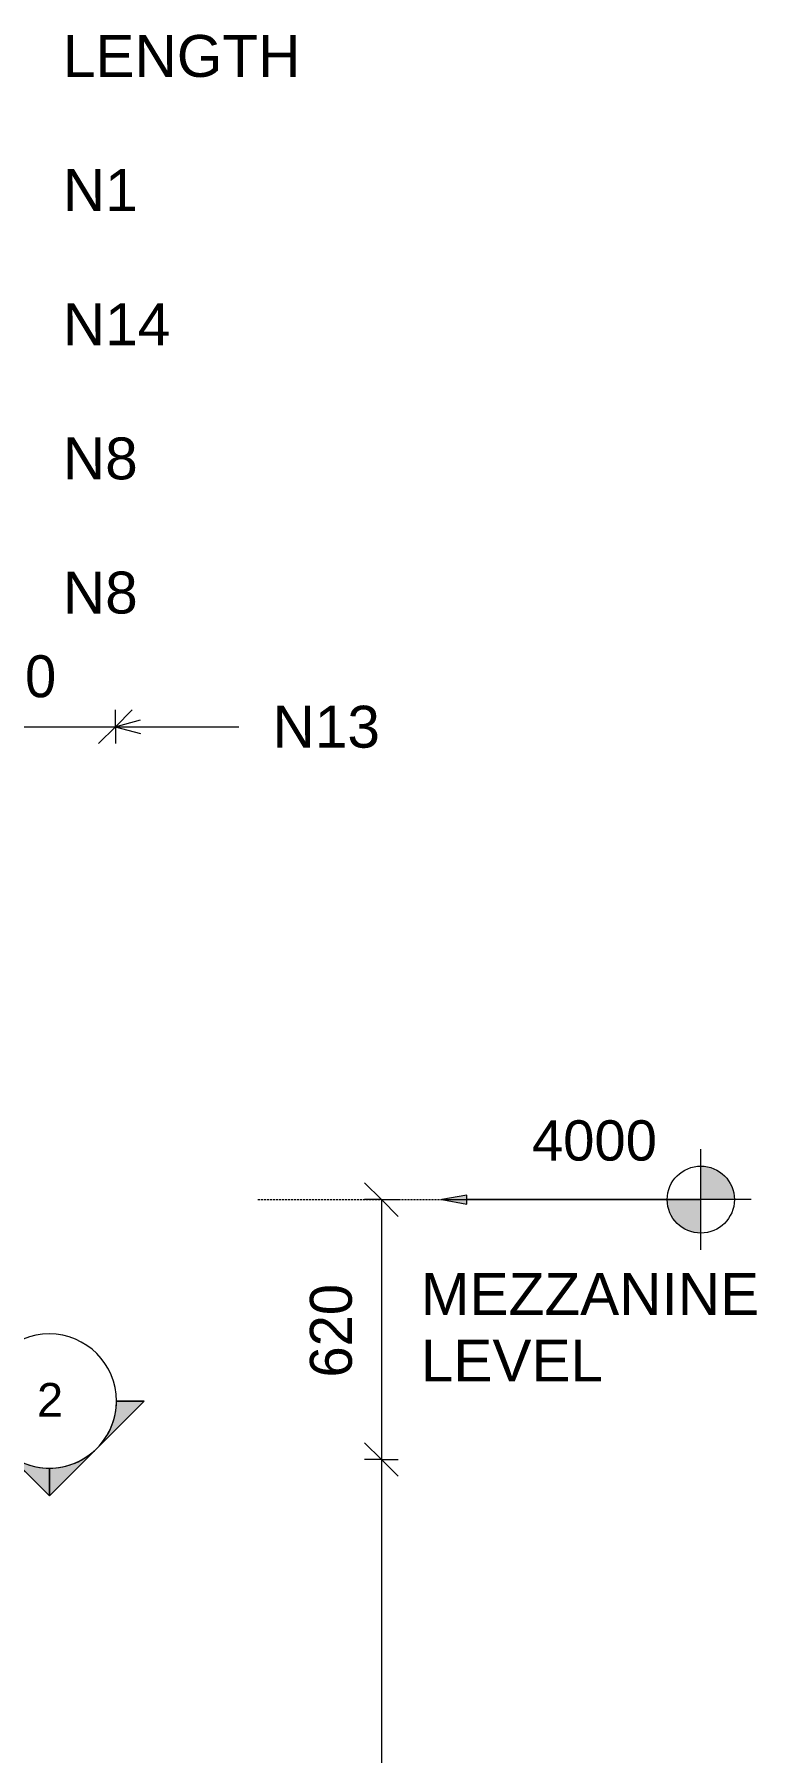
# Model space of a CAD drawing. Header units: millimetres. Extents: x -5792 to 12184, y -1888 to 8188.
# Drawn here: x -2608 to -885, y 2341 to 6440 of the extents above; entities that cross this region are included whole.
import ezdxf

# ---------------------------------------------------------------- set-up
doc = ezdxf.new("R2010")
doc.units = ezdxf.units.MM
doc.linetypes.add('Hidden', pattern=[7.14, 4.76, -2.38])
for name, color, linetype, lineweight in [('A-ANNO-DIMS', 211, 'Continuous', 9), ('A-ANNO-DIMS-40', 211, 'Continuous', 9), ('A-DETL-HDLN', 90, 'Hidden', 18), ('G-ANNO-DIMS', 111, 'Continuous', 9), ('G-ANNO-SYMB', 111, 'Continuous', 9), ('G-ANNO-TEXT', 231, 'Continuous', 9)]:
    doc.layers.add(name, color=color, linetype=linetype, lineweight=lineweight)
doc.styles.add('Arial', font='arial.ttf', dxfattribs={"height": 80})
doc.styles.add('Arial_1', font='arial.ttf', dxfattribs={"height": 100})
doc.styles.add('Arial_2', font='arial.ttf', dxfattribs={"height": 96})
doc.styles.add('Nirmala UI Semilight', font='NirmalaS.ttf', dxfattribs={"height": 100})
doc.dimstyles.new('Arrow_Filled_-_2_5_NI_UI', dxfattribs={"dimscale": 304.8, "dimtxt": 104.736395, "dimasz": 0.262467, "dimexe": 0.131234, "dimexo": 0.0625, "dimgap": 0.131234, "dimtad": 1, "dimdec": 4, "dimzin": 0, "dimdsep": 46, "dimtxsty": 'Nirmala UI Semilight', "dimblk1": 'OBLIQUE', "dimblk2": 'OBLIQUE', "dimsah": 1, "dimcen": 0.09, "dimazin": 0, "dimtfac": 1, "dimtdec": 4, "dimtix": 1, "dimtmove": 0, "dimatfit": 3, "dimfxl": 0.131234, "dimfxlon": 1, "dimtvp": 1, "dimtolj": 1, "dimtzin": 0, "dimarcsym": 2})

# ---------------------------------------------------------------- blocks, each defined once
blk = doc.blocks.new('Detail View - M_Section Head - Filled SHOP DWG-1002450-Elevation Front')
at = {"layer": 'G-ANNO-SYMB'}
h = blk.add_hatch(color=256, dxfattribs=at)
edge = h.paths.add_edge_path()
edge.add_line((-2359, -250.4), (-2292.7, -250.4))
edge.add_arc((-2132.7, -250.4), 160, 180, 225)
edge.add_line((-2245.9, -363.5), (-2359, -250.4))
h = blk.add_hatch(color=256, dxfattribs=at)
edge = h.paths.add_edge_path()
edge.add_line((-1906.4, -250.4), (-2019.6, -363.5))
edge.add_arc((-2132.7, -250.4), 160, 315, 360)
edge.add_line((-1972.7, -250.4), (-1906.4, -250.4))
h = blk.add_hatch(color=256, dxfattribs=at)
edge = h.paths.add_edge_path()
edge.add_line((-2132.7, -476.7), (-2245.9, -363.5))
edge.add_arc((-2132.7, -250.4), 160, 225, 270)
edge.add_line((-2132.7, -410.4), (-2132.7, -476.7))
h = blk.add_hatch(color=256, dxfattribs=at)
edge = h.paths.add_edge_path()
edge.add_line((-2132.7, -476.7), (-2132.7, -410.4))
edge.add_arc((-2132.7, -250.4), 160, 270, 315)
edge.add_line((-2019.6, -363.5), (-2132.7, -476.7))
for p, q in [((-2132.7, -476.7), (-2359, -250.4)), ((-2292.7, -250.4), (-2359, -250.4)), ((-2359, -250.4), (-2245.9, -363.5)), ((-2292.7, -250.4), (-2359, -250.4)), ((-2132.7, -476.7), (-1906.4, -250.4)), ((-2019.6, -363.5), (-1906.4, -250.4)), ((-1972.7, -250.4), (-1906.4, -250.4)), ((-1906.4, -250.4), (-1972.7, -250.4)), ((-2245.9, -363.5), (-2132.7, -476.7)), ((-2132.7, -476.7), (-2019.6, -363.5)), ((-2132.7, -410.4), (-2132.7, -476.7)), ((-2132.7, -476.7), (-2132.7, -410.4))]:
    blk.add_line(p, q, dxfattribs=at)
for start, end in [(360, 180), (180, 360), (180, 225), (315, 0), (225, 270), (270, 315)]:
    blk.add_arc((-2132.7, -250.4), 160, start, end, dxfattribs=at)
blk = doc.blocks.new('Spot Elevations - M_Spot Elevation - Target Filled-10609-Elevation Front')
at = {"layer": 'G-ANNO-DIMS'}
h = blk.add_hatch(color=256, dxfattribs=at)
edge = h.paths.add_edge_path()
edge.add_line((-1018.3, 3660), (-938.3, 3660))
edge.add_arc((-1018.3, 3660), 80, 0, 90)
edge.add_line((-1018.3, 3740), (-1018.3, 3660))
h = blk.add_hatch(color=256, dxfattribs=at)
edge = h.paths.add_edge_path()
edge.add_line((-1018.3, 3660), (-1098.3, 3660))
edge.add_arc((-1018.3, 3660), 80, 180, 270)
edge.add_line((-1018.3, 3580), (-1018.3, 3660))
for p, q in [((-1018.3, 3540), (-1018.3, 3780)), ((-898.3, 3660), (-1578.3, 3660))]:
    blk.add_line(p, q, dxfattribs=at)
blk.add_circle((-1018.3, 3660), 80, dxfattribs=at)
blk = doc.blocks.new('DIMBLOCK29-Elevation Front')
at = {"layer": 'A-ANNO-DIMS-40'}
for p, q in [((-1780.2, 3660), (-1820.2, 3700)), ((-1780.2, 3660), (-1820.2, 3660)), ((-1780.2, 3660), (-1780.2, 3040)), ((-1780.2, 3660), (-1740.2, 3620)), ((-1780.2, 3660), (-1740.2, 3660)), ((-1780.2, 3040), (-1820.2, 3080)), ((-1780.2, 3040), (-1820.2, 3040)), ((-1780.2, 3040), (-1740.2, 3000)), ((-1780.2, 3040), (-1740.2, 3040))]:
    blk.add_line(p, q, dxfattribs=at)
at = {"layer": 'A-ANNO-DIMS-40', "color": 0, "insert": (-1950.6, 3235.7), "char_height": 100, "width": 274.219, "attachment_point": 1, "rotation": 90, "line_spacing_factor": 1.142579, "style": 'Nirmala UI Semilight'}
blk.add_mtext('620', dxfattribs=at)
blk = doc.blocks.new('_Oblique')
at = {"color": 0, "linetype": 'ByBlock', "lineweight": -2}
blk.add_line((-0.5, -0.5), (0.5, 0.5), dxfattribs=at)
blk = doc.blocks.new('DIMBLOCK30-Elevation Front')
at = {"layer": 'A-ANNO-DIMS-40'}
for p, q in [((-1780.2, 3040), (-1820.2, 3080)), ((-1780.2, 3040), (-1820.2, 3040)), ((-1780.2, 3040), (-1780.2, -1395)), ((-1780.2, 3040), (-1740.2, 3000)), ((-1780.2, 3040), (-1740.2, 3040)), ((-1780.2, -1395), (-1820.2, -1355)), ((-1780.2, -1395), (-1820.2, -1395)), ((-1780.2, -1395), (-1740.2, -1435)), ((-1780.2, -1395), (-1740.2, -1395))]:
    blk.add_line(p, q, dxfattribs=at)
at = {"layer": 'A-ANNO-DIMS-40', "color": 0, "insert": (-1950.6, 668.3), "char_height": 100, "width": 370.196, "attachment_point": 1, "rotation": 90, "line_spacing_factor": 1.142579, "style": 'Nirmala UI Semilight'}
blk.add_mtext('4435', dxfattribs=at)
blk = doc.blocks.new('DIMBLOCK35-Elevation Front')
at = {"layer": 'A-ANNO-DIMS-40'}
for p, q in [((-2914.6, 4788), (-2874.6, 4828)), ((-2914.6, 4788), (-2914.6, 4828)), ((-2414.6, 4788), (-2374.6, 4828)), ((-2414.6, 4788), (-2414.6, 4828)), ((-2914.6, 4788), (-2954.6, 4748)), ((-2914.6, 4788), (-2414.6, 4788)), ((-2914.6, 4788), (-2914.6, 4748)), ((-2414.6, 4788), (-2454.6, 4748)), ((-2414.6, 4788), (-2414.6, 4748))]:
    blk.add_line(p, q, dxfattribs=at)
at = {"layer": 'A-ANNO-DIMS-40', "color": 0, "insert": (-2778.8, 4958.4), "char_height": 100, "width": 274.219, "attachment_point": 1, "line_spacing_factor": 1.142579, "style": 'Nirmala UI Semilight'}
blk.add_mtext('500', dxfattribs=at)

msp = doc.modelspace()

# ---------------------------------------------------------------- hatches: boundary and pattern name
at = {"layer": 'G-ANNO-DIMS'}
msp.add_hatch(color=256, dxfattribs=at).paths.add_polyline_path([(-1636.36525, 3660), (-1576.36525, 3649.42038), (-1576.36525, 3670.57962)])

# ---------------------------------------------------------------- linework, layer by layer
at = {"layer": 'A-DETL-HDLN'}
msp.add_line((-2074.5695, 3660), (-1294.5695, 3660), dxfattribs=at)
at = {"layer": 'G-ANNO-DIMS'}
for p, q in [((-1576.36525, 3670.57962), (-1636.36525, 3660)), ((-1636.36525, 3660), (-1576.36525, 3649.42038)), ((-1636.36525, 3660), (-1316.30894, 3660)), ((-1576.36525, 3649.42038), (-1576.36525, 3670.57962)), ((-1316.30894, 3660), (-1018.32548, 3660))]:
    msp.add_line(p, q, dxfattribs=at)
at = {"layer": 'G-ANNO-TEXT', "color": 7}
for q in [(-2355.07138, 4804.11316), (-2355.07138, 4771.95926), (-2119.80553, 4788.03621)]:
    msp.add_line((-2415.07138, 4788.03621), q, dxfattribs=at)

# ---------------------------------------------------------------- block references
at = {"layer": 'G-ANNO-DIMS'}
msp.add_blockref('Spot Elevations - M_Spot Elevation - Target Filled-10609-Elevation Front', (0, 0), dxfattribs=at)
at = {"layer": 'G-ANNO-SYMB'}
msp.add_blockref('Detail View - M_Section Head - Filled SHOP DWG-1002450-Elevation Front', (-439.38795, 3430), dxfattribs=at)

# ---------------------------------------------------------------- texts
at = {"layer": 'G-ANNO-SYMB', "insert": (-2601.4629, 3222.66308), "char_height": 80, "width": 76.962, "attachment_point": 1, "style": 'Arial'}
msp.add_mtext('2', dxfattribs=at)
at = {"layer": 'G-ANNO-TEXT', "color": 7, "char_height": 100, "attachment_point": 1, "style": 'Arial_1'}
for s, insert, width in [('LENGTH', (-2539.80553, 6438.03621), 686.2445), ('N1', (-2539.80553, 6118.03621), 214.85225), ('N14', (-2539.80553, 5798.03621), 307.848), ('N8', (-2539.80553, 5478.03621), 214.85225), ('N8', (-2539.80553, 5158.03621), 214.85225), ('N13', (-2039.80553, 4838.03621), 307.848), ('MEZZANINE ', (-1686.22627, 3484.94461), 1019.7465), ('LEVEL', (-1686.22627, 3326.19461), 522.70025)]:
    msp.add_mtext(s, dxfattribs=dict(at, insert=insert, width=width))

# ---------------------------------------------------------------- dimensions: what is measured, and where the dimension line sits
at = {"layer": 'A-ANNO-DIMS'}
dim = msp.add_linear_dim(base=(-2414.5695, 4787.96386), p1=(-2914.5695, 4747.96386), p2=(-2414.5695, 4747.96386), dimstyle='Arrow_Filled_-_2_5_NI_UI', override={"dimpost": '<>', "dimfxl": 500}, dxfattribs=at)
dim.commit()
dim.dimension.update_dxf_attribs({"geometry": 'DIMBLOCK35-Elevation Front', "text_midpoint": (-2664.5695, 4879.6375)})
for base, p1, p2, override, picture, middle in [((-1780.15756, 3040), (-1740.15756, 3660), (-1820.15756, 3040), {"dimpost": '<>', "dimfxl": 625.139984}, 'DIMBLOCK29-Elevation Front', (-1871.86607, 3350)), ((-1780.15756, -1395), (-1820.15756, 3040), (-1820.15756, -1395), {"dimpost": '<>', "dimfxl": 4435}, 'DIMBLOCK30-Elevation Front', (-1871.86607, 822.5))]:
    dim = msp.add_linear_dim(base=base, p1=p1, p2=p2, angle=90, dimstyle='Arrow_Filled_-_2_5_NI_UI', override=override, dxfattribs=at)
    dim.commit()
    dim.dimension.update_dxf_attribs({"geometry": picture, "text_midpoint": middle})

# ---------------------------------------------------------------- next in the draw order: texts
at = {"layer": 'G-ANNO-DIMS', "insert": (-1421.19952, 3849.15058), "char_height": 96, "width": 357.2976864, "attachment_point": 1, "line_spacing_factor": 0.941778, "style": 'Arial_2', "bg_fill": 3, "box_fill_scale": 0, "bg_fill_color": 256, "bg_fill_true_color": 3254780160, "bg_fill_transparency": 256}
msp.add_mtext('4000', dxfattribs=at)

doc.saveas('drawing.dxf')
